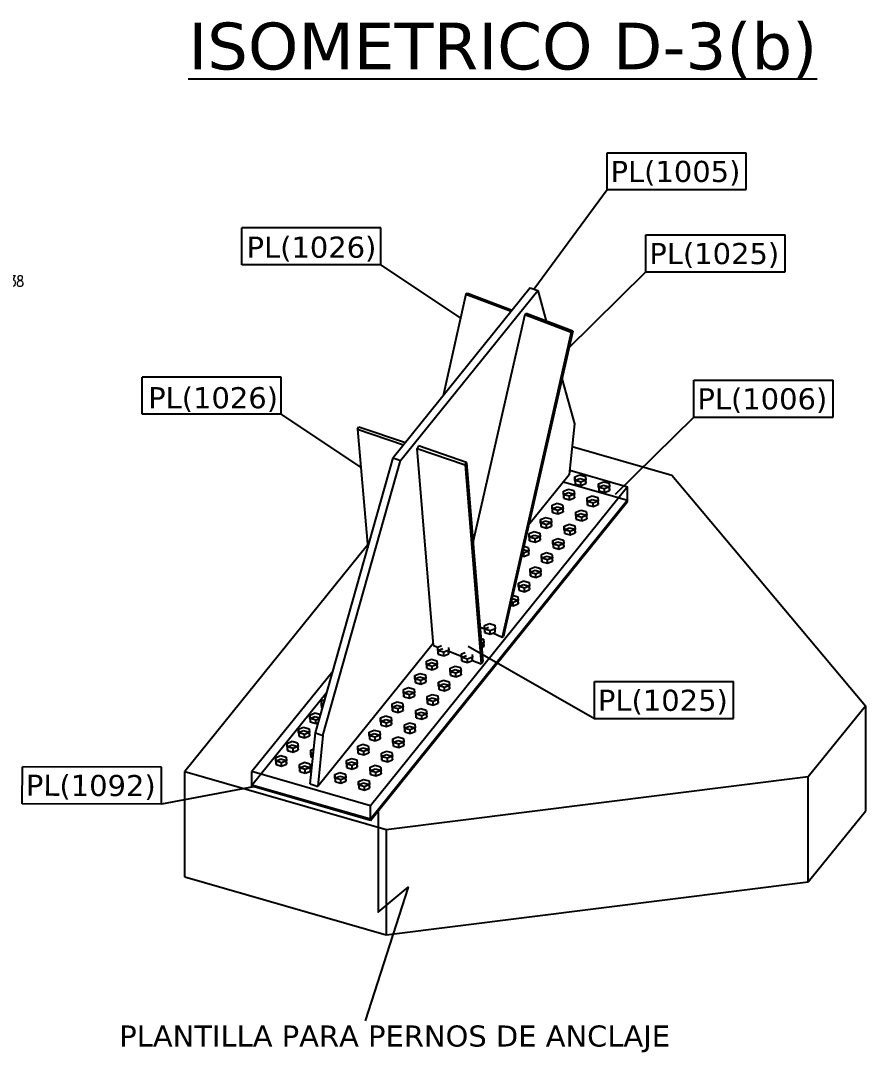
# Model space of a CAD drawing. Header units: millimetres. Extents: x 1541 to 289025, y -12015 to 47026.
# Drawn here: x 92795 to 98209, y 5973 to 12586 of the extents above; entities that cross this region are included whole.
import ezdxf
from ezdxf.enums import TextEntityAlignment as Align

# ---------------------------------------------------------------- set-up
doc = ezdxf.new("R2010")
doc.units = ezdxf.units.MM
doc.header["$LTSCALE"] = 0.1
doc.layers.get('0').update_dxf_attribs({"color": 255})
for name, color, linetype in [('COTAS', 8, 'Continuous'), ('PLATINA', 5, 'Continuous'), ('TEXTO GENERAL', 3, 'Continuous'), ('TEXTO GENRAL', 3, 'Continuous')]:
    doc.layers.add(name, color=color, linetype=linetype)
doc.styles.add('CNI_COTAS', font='romans.shx', dxfattribs={"width": 0.8})
doc.styles.add('TEXTO GENERAL', font='verdana.ttf', dxfattribs={"height": 0.9})
doc.styles.add('VERDANA', font='verdana.ttf')
doc.dimstyles.new('1.3', dxfattribs={"dimscale": 0, "dimtxt": 50, "dimasz": 30, "dimexe": 4, "dimexo": 4, "dimgap": 9, "dimtad": 1, "dimdec": 0, "dimzin": 4, "dimdsep": 46, "dimtxsty": 'CNI_COTAS', "dimcen": 0, "dimclrd": 256, "dimclrt": 3, "dimadec": 0, "dimazin": 0, "dimtfac": 1, "dimtdec": 0, "dimtmove": 2, "dimatfit": 0, "dimfxl": 0.05, "dimtolj": 1, "dimtzin": 0, "dimarcsym": 0})

# ---------------------------------------------------------------- blocks, each defined once
blk = doc.blocks.new('Bolt-72233426-1631 - 1471')
at = {"color": 7, "linetype": 'Continuous'}
for p, q in [((4476.4, 12637.7), (4514.5, 12653.2)), ((4476.4, 12611.2), (4476.4, 12637.7)), ((4479.8, 12610.1), (4476.4, 12637.7)), ((4514.5, 12653.2), (4556.2, 12641.2)), ((4556.2, 12641.2), (4559.6, 12613.6)), ((4476.4, 12611.2), (4514.5, 12626.8)), ((4476.4, 12611.2), (4479.8, 12583.7)), ((4479.8, 12583.7), (4479.8, 12610.1)), ((4521.4, 12598.1), (4479.8, 12610.1)), ((4479.8, 12583.7), (4521.4, 12571.7)), ((4514.5, 12626.8), (4556.2, 12614.8)), ((4559.6, 12613.6), (4521.4, 12598.1)), ((4521.4, 12571.7), (4521.4, 12598.1)), ((4521.4, 12571.7), (4559.6, 12587.2)), ((4556.2, 12614.8), (4559.6, 12587.2)), ((4559.6, 12587.2), (4559.6, 12613.6)), ((4656.5, 12585.7), (4694.7, 12601.2)), ((4656.5, 12559.2), (4656.5, 12585.7)), ((4659.9, 12558.1), (4656.5, 12585.7)), ((4656.5, 12559.2), (4694.7, 12574.8)), ((4656.5, 12559.2), (4659.9, 12531.7)), ((4659.9, 12531.7), (4659.9, 12558.1)), ((4701.5, 12546.1), (4659.9, 12558.1)), ((4694.7, 12601.2), (4736.3, 12589.2)), ((4694.7, 12574.8), (4736.3, 12562.8)), ((4739.7, 12561.7), (4701.5, 12546.1)), ((4736.3, 12589.2), (4739.7, 12561.7)), ((4736.3, 12562.8), (4739.7, 12535.2)), ((4739.7, 12535.2), (4739.7, 12561.7)), ((4389.5, 12529.9), (4427.7, 12545.4)), ((4389.5, 12503.4), (4389.5, 12529.9)), ((4392.9, 12502.3), (4389.5, 12529.9)), ((4389.5, 12503.4), (4427.7, 12519)), ((4389.5, 12503.4), (4392.9, 12475.9)), ((4392.9, 12475.9), (4392.9, 12502.3)), ((4434.5, 12490.3), (4392.9, 12502.3)), ((4392.9, 12475.9), (4434.5, 12463.9)), ((4427.7, 12545.4), (4469.3, 12533.4)), ((4427.7, 12519), (4469.3, 12507)), ((4472.7, 12505.9), (4434.5, 12490.3)), ((4434.5, 12463.9), (4434.5, 12490.3)), ((4434.5, 12463.9), (4472.7, 12479.4)), ((4469.3, 12533.4), (4472.7, 12505.9)), ((4469.3, 12507), (4472.7, 12479.4)), ((4472.7, 12479.4), (4472.7, 12505.9)), ((4569.6, 12477.9), (4607.8, 12493.4)), ((4569.6, 12451.4), (4569.6, 12477.9)), ((4573, 12450.3), (4569.6, 12477.9)), ((4607.8, 12493.4), (4649.4, 12481.4)), ((4649.4, 12481.4), (4652.8, 12453.9)), ((4659.9, 12531.7), (4701.5, 12519.7)), ((4701.5, 12519.7), (4701.5, 12546.1)), ((4701.5, 12519.7), (4739.7, 12535.2)), ((4302.6, 12422.1), (4340.8, 12437.6)), ((4302.6, 12395.7), (4302.6, 12422.1)), ((4306, 12394.5), (4302.6, 12422.1)), ((4302.6, 12395.7), (4340.8, 12411.2)), ((4302.6, 12395.7), (4306, 12368.1)), ((4306, 12368.1), (4306, 12394.5)), ((4347.6, 12382.5), (4306, 12394.5)), ((4340.8, 12437.6), (4382.4, 12425.6)), ((4340.8, 12411.2), (4382.4, 12399.2)), ((4385.8, 12398.1), (4347.6, 12382.5)), ((4382.4, 12425.6), (4385.8, 12398.1)), ((4382.4, 12399.2), (4385.8, 12371.6)), ((4385.8, 12371.6), (4385.8, 12398.1)), ((4569.6, 12451.4), (4607.8, 12467)), ((4569.6, 12451.4), (4573, 12423.9)), ((4573, 12423.9), (4573, 12450.3)), ((4614.6, 12438.3), (4573, 12450.3)), ((4573, 12423.9), (4614.6, 12411.9)), ((4607.8, 12467), (4649.4, 12455)), ((4652.8, 12453.9), (4614.6, 12438.3)), ((4614.6, 12411.9), (4614.6, 12438.3)), ((4614.6, 12411.9), (4652.8, 12427.4)), ((4649.4, 12455), (4652.8, 12427.4)), ((4652.8, 12427.4), (4652.8, 12453.9)), ((4215.7, 12314.3), (4253.9, 12329.9)), ((4253.9, 12329.9), (4295.5, 12317.9)), ((4295.5, 12317.9), (4298.9, 12290.3)), ((4306, 12368.1), (4347.6, 12356.1)), ((4347.6, 12356.1), (4347.6, 12382.5)), ((4347.6, 12356.1), (4385.8, 12371.6)), ((4482.7, 12370.1), (4520.9, 12385.7)), ((4482.7, 12343.7), (4482.7, 12370.1)), ((4486.2, 12342.5), (4482.7, 12370.1)), ((4482.7, 12343.7), (4520.9, 12359.2)), ((4482.7, 12343.7), (4486.2, 12316.1)), ((4486.2, 12316.1), (4486.2, 12342.5)), ((4527.8, 12330.5), (4486.2, 12342.5)), ((4486.2, 12316.1), (4527.8, 12304.1)), ((4520.9, 12385.7), (4562.5, 12373.7)), ((4520.9, 12359.2), (4562.5, 12347.2)), ((4565.9, 12346.1), (4527.8, 12330.5)), ((4527.8, 12304.1), (4527.8, 12330.5)), ((4527.8, 12304.1), (4565.9, 12319.7)), ((4562.5, 12373.7), (4565.9, 12346.1)), ((4562.5, 12347.2), (4565.9, 12319.7)), ((4565.9, 12319.7), (4565.9, 12346.1)), ((4215.7, 12287.9), (4215.7, 12314.3)), ((4219.1, 12286.8), (4215.7, 12314.3)), ((4215.7, 12287.9), (4253.9, 12303.4)), ((4215.7, 12287.9), (4219.1, 12260.3)), ((4219.1, 12260.3), (4219.1, 12286.8)), ((4260.7, 12274.7), (4219.1, 12286.8)), ((4219.1, 12260.3), (4260.7, 12248.3)), ((4253.9, 12303.4), (4295.5, 12291.4)), ((4298.9, 12290.3), (4260.7, 12274.7)), ((4260.7, 12248.3), (4260.7, 12274.7)), ((4260.7, 12248.3), (4298.9, 12263.9)), ((4295.5, 12291.4), (4298.9, 12263.9)), ((4298.9, 12263.9), (4298.9, 12290.3)), ((4395.8, 12262.3), (4434, 12277.9)), ((4395.8, 12235.9), (4395.8, 12262.3)), ((4399.3, 12234.8), (4395.8, 12262.3)), ((4395.8, 12235.9), (4434, 12251.4)), ((4434, 12277.9), (4475.6, 12265.9)), ((4434, 12251.4), (4475.6, 12239.4)), ((4479, 12238.3), (4440.9, 12222.8)), ((4475.6, 12265.9), (4479, 12238.3)), ((4475.6, 12239.4), (4479, 12211.9)), ((4479, 12211.9), (4479, 12238.3)), ((4128.8, 12206.5), (4167, 12222.1)), ((4128.8, 12180.1), (4128.8, 12206.5)), ((4132.2, 12179), (4128.8, 12206.5)), ((4128.8, 12180.1), (4167, 12195.6)), ((4128.8, 12180.1), (4132.2, 12152.5)), ((4132.2, 12152.5), (4132.2, 12179)), ((4173.8, 12167), (4132.2, 12179)), ((4167, 12222.1), (4208.6, 12210.1)), ((4167, 12195.6), (4208.6, 12183.6)), ((4212, 12182.5), (4173.8, 12167)), ((4173.8, 12140.5), (4173.8, 12167)), ((4208.6, 12210.1), (4212, 12182.5)), ((4208.6, 12183.6), (4212, 12156.1)), ((4212, 12156.1), (4212, 12182.5)), ((4309, 12154.5), (4347.1, 12170.1)), ((4347.1, 12170.1), (4388.7, 12158.1)), ((4395.8, 12235.9), (4399.3, 12208.3)), ((4399.3, 12208.3), (4399.3, 12234.8)), ((4440.9, 12222.8), (4399.3, 12234.8)), ((4399.3, 12208.3), (4440.9, 12196.3)), ((4440.9, 12196.3), (4440.9, 12222.8)), ((4440.9, 12196.3), (4479, 12211.9)), ((4083.2, 12087), (4121.7, 12075.9)), ((4088.9, 12111.8), (4121.7, 12102.3)), ((4121.7, 12102.3), (4125.1, 12074.7)), ((4132.2, 12152.5), (4173.8, 12140.5)), ((4173.8, 12140.5), (4212, 12156.1)), ((4309, 12128.1), (4309, 12154.5)), ((4312.4, 12127), (4309, 12154.5)), ((4309, 12128.1), (4347.1, 12143.7)), ((4309, 12128.1), (4312.4, 12100.5)), ((4312.4, 12100.5), (4312.4, 12127)), ((4354, 12115), (4312.4, 12127)), ((4312.4, 12100.5), (4354, 12088.5)), ((4347.1, 12143.7), (4388.7, 12131.6)), ((4392.2, 12130.5), (4354, 12115)), ((4354, 12088.5), (4354, 12115)), ((4354, 12088.5), (4392.2, 12104.1)), ((4388.7, 12158.1), (4392.2, 12130.5)), ((4388.7, 12131.6), (4392.2, 12104.1)), ((4392.2, 12104.1), (4392.2, 12130.5)), ((4071.9, 12037.1), (4087, 12032.7)), ((4087, 12059.2), (4077.6, 12061.9)), ((4125.1, 12074.7), (4087, 12059.2)), ((4087, 12032.7), (4087, 12059.2)), ((4087, 12032.7), (4125.1, 12048.3)), ((4121.7, 12075.9), (4125.1, 12048.3)), ((4125.1, 12048.3), (4125.1, 12074.7)), ((4222.1, 12046.8), (4260.2, 12062.3)), ((4222.1, 12020.3), (4222.1, 12046.8)), ((4225.5, 12019.2), (4222.1, 12046.8)), ((4222.1, 12020.3), (4260.2, 12035.9)), ((4222.1, 12020.3), (4225.5, 11992.8)), ((4225.5, 11992.8), (4225.5, 12019.2)), ((4267.1, 12007.2), (4225.5, 12019.2)), ((4260.2, 12062.3), (4301.8, 12050.3)), ((4260.2, 12035.9), (4301.8, 12023.9)), ((4305.3, 12022.7), (4267.1, 12007.2)), ((4267.1, 11980.8), (4267.1, 12007.2)), ((4301.8, 12050.3), (4305.3, 12022.7)), ((4301.8, 12023.9), (4305.3, 11996.3)), ((4305.3, 11996.3), (4305.3, 12022.7)), ((4135.2, 11939), (4173.4, 11954.5)), ((4135.2, 11912.5), (4135.2, 11939)), ((4138.6, 11911.4), (4135.2, 11939)), ((4135.2, 11912.5), (4173.4, 11928.1)), ((4173.4, 11954.5), (4215, 11942.5)), ((4173.4, 11928.1), (4215, 11916.1)), ((4215, 11942.5), (4218.4, 11915)), ((4225.5, 11992.8), (4267.1, 11980.8)), ((4267.1, 11980.8), (4305.3, 11996.3)), ((4048.3, 11831.2), (4086.5, 11846.7)), ((4086.5, 11846.7), (4128.1, 11834.7)), ((4135.2, 11912.5), (4138.6, 11885)), ((4138.6, 11885), (4138.6, 11911.4)), ((4180.2, 11899.4), (4138.6, 11911.4)), ((4138.6, 11885), (4180.2, 11873)), ((4218.4, 11915), (4180.2, 11899.4)), ((4180.2, 11873), (4180.2, 11899.4)), ((4180.2, 11873), (4218.4, 11888.5)), ((4215, 11916.1), (4218.4, 11888.5)), ((4218.4, 11888.5), (4218.4, 11915)), ((4048.3, 11804.8), (4048.3, 11831.2)), ((4051.7, 11803.6), (4048.3, 11831.2)), ((4048.3, 11804.8), (4086.5, 11820.3)), ((4048.3, 11804.8), (4051.7, 11777.2)), ((4051.7, 11777.2), (4051.7, 11803.6)), ((4093.3, 11791.6), (4051.7, 11803.6)), ((4051.7, 11777.2), (4093.3, 11765.2)), ((4086.5, 11820.3), (4128.1, 11808.3)), ((4131.5, 11807.2), (4093.3, 11791.6)), ((4093.3, 11765.2), (4093.3, 11791.6)), ((4093.3, 11765.2), (4131.5, 11780.7)), ((4128.1, 11834.7), (4131.5, 11807.2)), ((4128.1, 11808.3), (4131.5, 11780.7)), ((4131.5, 11780.7), (4131.5, 11807.2)), ((3998.2, 11712), (3999.6, 11712.5)), ((3999.6, 11712.5), (4041.2, 11700.5)), ((4004, 11737.7), (4041.2, 11727)), ((4044.6, 11699.4), (4006.4, 11683.8)), ((4041.2, 11727), (4044.6, 11699.4)), ((4041.2, 11700.5), (4044.6, 11673)), ((4044.6, 11673), (4044.6, 11699.4)), ((3987.1, 11663), (4006.4, 11657.4)), ((4006.4, 11683.8), (3992.7, 11687.8)), ((4006.4, 11657.4), (4006.4, 11683.8)), ((4006.4, 11657.4), (4044.6, 11673)), ((3787.6, 11507.9), (3825.8, 11523.4)), ((3787.6, 11481.4), (3787.6, 11507.9)), ((3791, 11480.3), (3787.6, 11507.9)), ((3787.6, 11481.4), (3820, 11494.6)), ((3787.6, 11481.4), (3791, 11453.8)), ((3791, 11453.8), (3791, 11480.3)), ((3832.6, 11468.3), (3791, 11480.3)), ((3791, 11453.8), (3832.6, 11441.8)), ((3825.8, 11523.4), (3867.4, 11511.4)), ((3870.8, 11483.8), (3832.6, 11468.3)), ((3832.6, 11441.8), (3832.6, 11468.3)), ((3832.6, 11441.8), (3870.8, 11457.4)), ((3867.4, 11511.4), (3870.8, 11483.8)), ((3870.8, 11457.4), (3867.9, 11480.8)), ((3870.8, 11457.4), (3870.8, 11483.8)), ((3760.8, 11409.3), (3780.5, 11403.6)), ((3763, 11382.2), (3780.5, 11377.2)), ((3783.9, 11376.1), (3764.2, 11368)), ((3780.5, 11403.6), (3783.9, 11376.1)), ((3780.5, 11377.2), (3783.9, 11349.6)), ((3783.9, 11349.6), (3783.9, 11376.1)), ((3433.7, 11344.3), (3461.8, 11355.7)), ((3433.7, 11317.8), (3433.7, 11344.3)), ((3437.1, 11316.7), (3433.7, 11344.3)), ((3433.7, 11317.8), (3471.4, 11333.2)), ((3433.7, 11317.8), (3437.1, 11290.3)), ((3437.1, 11290.3), (3437.1, 11316.7)), ((3478.7, 11304.7), (3437.1, 11316.7)), ((3516.9, 11320.3), (3478.7, 11304.7)), ((3478.7, 11278.3), (3478.7, 11304.7)), ((3516.9, 11293.8), (3513.5, 11321)), ((3514.4, 11340.6), (3516.9, 11320.3)), ((3516.9, 11293.8), (3516.9, 11320.3)), ((3613.8, 11292.3), (3642, 11303.8)), ((3766.3, 11342.4), (3783.9, 11349.6)), ((3346.8, 11236.5), (3385, 11252)), ((3346.8, 11210.1), (3346.8, 11236.5)), ((3350.2, 11208.9), (3346.8, 11236.5)), ((3346.8, 11210.1), (3385, 11225.6)), ((3385, 11252), (3426.6, 11240)), ((3385, 11225.6), (3426.6, 11213.6)), ((3426.6, 11240), (3430, 11212.5)), ((3437.1, 11290.3), (3478.7, 11278.3)), ((3478.7, 11278.3), (3516.9, 11293.8)), ((3613.8, 11265.8), (3613.8, 11292.3)), ((3617.3, 11264.7), (3613.8, 11292.3)), ((3613.8, 11265.8), (3651.5, 11281.2)), ((3613.8, 11265.8), (3617.3, 11238.3)), ((3617.3, 11238.3), (3617.3, 11264.7)), ((3658.9, 11252.7), (3617.3, 11264.7)), ((3617.3, 11238.3), (3658.9, 11226.3)), ((3697, 11268.3), (3658.9, 11252.7)), ((3658.9, 11226.3), (3658.9, 11252.7)), ((3658.9, 11226.3), (3697, 11241.8)), ((3697, 11241.8), (3693.7, 11269)), ((3694.5, 11288.6), (3697, 11268.3)), ((3697, 11241.8), (3697, 11268.3)), ((3259.9, 11128.7), (3298.1, 11144.3)), ((3298.1, 11144.3), (3339.7, 11132.3)), ((3346.8, 11210.1), (3350.2, 11182.5)), ((3350.2, 11182.5), (3350.2, 11208.9)), ((3391.8, 11196.9), (3350.2, 11208.9)), ((3350.2, 11182.5), (3391.8, 11170.5)), ((3430, 11212.5), (3391.8, 11196.9)), ((3391.8, 11170.5), (3391.8, 11196.9)), ((3391.8, 11170.5), (3430, 11186)), ((3426.6, 11213.6), (3430, 11186)), ((3430, 11186), (3430, 11212.5)), ((3527, 11184.5), (3565.1, 11200.1)), ((3527, 11158.1), (3527, 11184.5)), ((3530.4, 11156.9), (3527, 11184.5)), ((3527, 11158.1), (3565.1, 11173.6)), ((3527, 11158.1), (3530.4, 11130.5)), ((3530.4, 11130.5), (3530.4, 11156.9)), ((3572, 11144.9), (3530.4, 11156.9)), ((3565.1, 11200.1), (3606.7, 11188.1)), ((3565.1, 11173.6), (3606.7, 11161.6)), ((3610.2, 11160.5), (3572, 11144.9)), ((3572, 11118.5), (3572, 11144.9)), ((3606.7, 11188.1), (3610.2, 11160.5)), ((3606.7, 11161.6), (3610.2, 11134.1)), ((3610.2, 11134.1), (3610.2, 11160.5)), ((3259.9, 11102.3), (3259.9, 11128.7)), ((3263.3, 11101.2), (3259.9, 11128.7)), ((3259.9, 11102.3), (3298.1, 11117.8)), ((3259.9, 11102.3), (3263.3, 11074.7)), ((3263.3, 11074.7), (3263.3, 11101.2)), ((3304.9, 11089.1), (3263.3, 11101.2)), ((3263.3, 11074.7), (3304.9, 11062.7)), ((3298.1, 11117.8), (3339.7, 11105.8)), ((3343.1, 11104.7), (3304.9, 11089.1)), ((3304.9, 11062.7), (3304.9, 11089.1)), ((3304.9, 11062.7), (3343.1, 11078.3)), ((3339.7, 11132.3), (3343.1, 11104.7)), ((3339.7, 11105.8), (3343.1, 11078.3)), ((3343.1, 11078.3), (3343.1, 11104.7)), ((3440.1, 11076.7), (3478.2, 11092.3)), ((3440.1, 11050.3), (3440.1, 11076.7)), ((3443.5, 11049.2), (3440.1, 11076.7)), ((3440.1, 11050.3), (3478.2, 11065.8)), ((3478.2, 11092.3), (3519.8, 11080.3)), ((3478.2, 11065.8), (3519.8, 11053.8)), ((3519.8, 11080.3), (3523.3, 11052.7)), ((3530.4, 11130.5), (3572, 11118.5)), ((3572, 11118.5), (3610.2, 11134.1)), ((3173, 11020.9), (3211.2, 11036.5)), ((3173, 10994.5), (3173, 11020.9)), ((3176.5, 10993.4), (3173, 11020.9)), ((3173, 10994.5), (3211.2, 11010)), ((3173, 10994.5), (3176.5, 10966.9)), ((3176.5, 10966.9), (3176.5, 10993.4)), ((3218.1, 10981.4), (3176.5, 10993.4)), ((3211.2, 11036.5), (3252.8, 11024.5)), ((3211.2, 11010), (3252.8, 10998)), ((3256.2, 10996.9), (3218.1, 10981.4)), ((3252.8, 11024.5), (3256.2, 10996.9)), ((3252.8, 10998), (3256.2, 10970.5)), ((3256.2, 10970.5), (3256.2, 10996.9)), ((3353.2, 10968.9), (3391.4, 10984.5)), ((3391.4, 10984.5), (3433, 10972.5)), ((3440.1, 11050.3), (3443.5, 11022.7)), ((3443.5, 11022.7), (3443.5, 11049.2)), ((3485.1, 11037.2), (3443.5, 11049.2)), ((3443.5, 11022.7), (3485.1, 11010.7)), ((3523.3, 11052.7), (3485.1, 11037.2)), ((3485.1, 11010.7), (3485.1, 11037.2)), ((3485.1, 11010.7), (3523.3, 11026.3)), ((3519.8, 11053.8), (3523.3, 11026.3)), ((3523.3, 11026.3), (3523.3, 11052.7)), ((2548.9, 10935.3), (2574.8, 10945.9)), ((2548.9, 10908.9), (2548.9, 10935.3)), ((2552.3, 10907.8), (2548.9, 10935.3)), ((2566.4, 10916), (2548.9, 10908.9)), ((2552.3, 10881.3), (2548.9, 10908.9)), ((2552.3, 10881.3), (2552.3, 10907.8)), ((2563.2, 10904.6), (2552.3, 10907.8)), ((3086.1, 10913.1), (3124.3, 10928.7)), ((3086.1, 10886.7), (3086.1, 10913.1)), ((3089.6, 10885.6), (3086.1, 10913.1)), ((3124.3, 10928.7), (3165.9, 10916.7)), ((3165.9, 10916.7), (3169.3, 10889.1)), ((3176.5, 10966.9), (3218.1, 10954.9)), ((3218.1, 10954.9), (3218.1, 10981.4)), ((3218.1, 10954.9), (3256.2, 10970.5)), ((3353.2, 10942.5), (3353.2, 10968.9)), ((3356.6, 10941.4), (3353.2, 10968.9)), ((3353.2, 10942.5), (3391.4, 10958.1)), ((3353.2, 10942.5), (3356.6, 10914.9)), ((3356.6, 10914.9), (3356.6, 10941.4)), ((3398.2, 10929.4), (3356.6, 10941.4)), ((3356.6, 10914.9), (3398.2, 10902.9)), ((3391.4, 10958.1), (3433, 10946)), ((3436.4, 10944.9), (3398.2, 10929.4)), ((3398.2, 10902.9), (3398.2, 10929.4)), ((3398.2, 10902.9), (3436.4, 10918.5)), ((3433, 10972.5), (3436.4, 10944.9)), ((3433, 10946), (3436.4, 10918.5)), ((3436.4, 10918.5), (3436.4, 10944.9)), ((2462, 10827.6), (2500.2, 10843.1)), ((2462, 10801.1), (2462, 10827.6)), ((2465.4, 10800), (2462, 10827.6)), ((2500.2, 10843.1), (2541.8, 10831.1)), ((2541.8, 10831.1), (2542, 10829.5)), ((2556.3, 10880.2), (2552.3, 10881.3)), ((3086.1, 10886.7), (3124.3, 10902.3)), ((3086.1, 10886.7), (3089.6, 10859.1)), ((3089.6, 10859.1), (3089.6, 10885.6)), ((3131.2, 10873.6), (3089.6, 10885.6)), ((3089.6, 10859.1), (3131.2, 10847.1)), ((3124.3, 10902.3), (3165.9, 10890.3)), ((3169.3, 10889.1), (3131.2, 10873.6)), ((3131.2, 10847.1), (3131.2, 10873.6)), ((3131.2, 10847.1), (3169.3, 10862.7)), ((3165.9, 10890.3), (3169.3, 10862.7)), ((3169.3, 10862.7), (3169.3, 10889.1)), ((3266.3, 10861.2), (3304.5, 10876.7)), ((3266.3, 10834.7), (3266.3, 10861.2)), ((3269.7, 10833.6), (3266.3, 10861.2)), ((3266.3, 10834.7), (3304.5, 10850.3)), ((3266.3, 10834.7), (3269.7, 10807.2)), ((3269.7, 10807.2), (3269.7, 10833.6)), ((3311.3, 10821.6), (3269.7, 10833.6)), ((3304.5, 10876.7), (3346.1, 10864.7)), ((3304.5, 10850.3), (3346.1, 10838.3)), ((3349.5, 10837.1), (3311.3, 10821.6)), ((3346.1, 10864.7), (3349.5, 10837.1)), ((3346.1, 10838.3), (3349.5, 10810.7)), ((3349.5, 10810.7), (3349.5, 10837.1)), ((2462, 10801.1), (2500.2, 10816.7)), ((2462, 10801.1), (2465.4, 10773.6)), ((2465.4, 10773.6), (2465.4, 10800)), ((2507, 10788), (2465.4, 10800)), ((2507, 10761.5), (2465.4, 10773.6)), ((2500.2, 10816.7), (2535.5, 10806.5)), ((2533.3, 10798.7), (2507, 10788)), ((2507, 10761.5), (2507, 10788)), ((2524.8, 10768.8), (2507, 10761.5)), ((2999.3, 10805.4), (3037.4, 10820.9)), ((2999.3, 10778.9), (2999.3, 10805.4)), ((3002.7, 10777.8), (2999.3, 10805.4)), ((2999.3, 10778.9), (3037.4, 10794.5)), ((2999.3, 10778.9), (3002.7, 10751.4)), ((3002.7, 10751.4), (3002.7, 10777.8)), ((3044.3, 10765.8), (3002.7, 10777.8)), ((3002.7, 10751.4), (3044.3, 10739.4)), ((3037.4, 10820.9), (3079, 10808.9)), ((3037.4, 10794.5), (3079, 10782.5)), ((3082.5, 10781.4), (3044.3, 10765.8)), ((3044.3, 10739.4), (3044.3, 10765.8)), ((3044.3, 10739.4), (3082.5, 10754.9)), ((3079, 10808.9), (3082.5, 10781.4)), ((3079, 10782.5), (3082.5, 10754.9)), ((3082.5, 10754.9), (3082.5, 10781.4)), ((3179.4, 10753.4), (3217.6, 10768.9)), ((3179.4, 10726.9), (3179.4, 10753.4)), ((3182.8, 10725.8), (3179.4, 10753.4)), ((3217.6, 10768.9), (3259.2, 10756.9)), ((3259.2, 10756.9), (3262.6, 10729.4)), ((3269.7, 10807.2), (3311.3, 10795.2)), ((3311.3, 10795.2), (3311.3, 10821.6)), ((3311.3, 10795.2), (3349.5, 10810.7)), ((2375.1, 10719.8), (2413.3, 10735.3)), ((2375.1, 10693.3), (2375.1, 10719.8)), ((2378.6, 10692.2), (2375.1, 10719.8)), ((2375.1, 10693.3), (2413.3, 10708.9)), ((2375.1, 10693.3), (2378.6, 10665.8)), ((2378.6, 10665.8), (2378.6, 10692.2)), ((2420.2, 10680.2), (2378.6, 10692.2)), ((2413.3, 10735.3), (2454.9, 10723.3)), ((2413.3, 10708.9), (2454.9, 10696.9)), ((2458.3, 10695.8), (2420.2, 10680.2)), ((2420.2, 10653.8), (2420.2, 10680.2)), ((2420.2, 10653.8), (2458.3, 10669.3)), ((2454.9, 10723.3), (2458.3, 10695.8)), ((2454.9, 10696.9), (2458.3, 10669.3)), ((2458.3, 10669.3), (2458.3, 10695.8)), ((2912.4, 10697.6), (2950.5, 10713.1)), ((2912.4, 10671.1), (2912.4, 10697.6)), ((2915.8, 10670), (2912.4, 10697.6)), ((2912.4, 10671.1), (2950.5, 10686.7)), ((2912.4, 10671.1), (2915.8, 10643.6)), ((2915.8, 10643.6), (2915.8, 10670)), ((2957.4, 10658), (2915.8, 10670)), ((2950.5, 10713.1), (2992.1, 10701.1)), ((2950.5, 10686.7), (2992.1, 10674.7)), ((2995.6, 10673.6), (2957.4, 10658)), ((2992.1, 10701.1), (2995.6, 10673.6)), ((2992.1, 10674.7), (2995.6, 10647.1)), ((2995.6, 10647.1), (2995.6, 10673.6)), ((3179.4, 10726.9), (3217.6, 10742.5)), ((3179.4, 10726.9), (3182.8, 10699.4)), ((3182.8, 10699.4), (3182.8, 10725.8)), ((3224.4, 10713.8), (3182.8, 10725.8)), ((3182.8, 10699.4), (3224.4, 10687.4)), ((3217.6, 10742.5), (3259.2, 10730.5)), ((3262.6, 10729.4), (3224.4, 10713.8)), ((3224.4, 10687.4), (3224.4, 10713.8)), ((3224.4, 10687.4), (3262.6, 10702.9)), ((3259.2, 10730.5), (3262.6, 10702.9)), ((3262.6, 10702.9), (3262.6, 10729.4)), ((2288.2, 10612), (2326.4, 10627.5)), ((2288.2, 10585.5), (2288.2, 10612)), ((2291.7, 10584.4), (2288.2, 10612)), ((2288.2, 10585.5), (2326.4, 10601.1)), ((2326.4, 10627.5), (2368, 10615.5)), ((2326.4, 10601.1), (2368, 10589.1)), ((2368, 10615.5), (2371.4, 10588)), ((2378.6, 10665.8), (2420.2, 10653.8)), ((2825.5, 10589.8), (2863.7, 10605.4)), ((2863.7, 10605.4), (2905.3, 10593.3)), ((2905.3, 10593.3), (2908.7, 10565.8)), ((2915.8, 10643.6), (2957.4, 10631.6)), ((2957.4, 10631.6), (2957.4, 10658)), ((2957.4, 10631.6), (2995.6, 10647.1)), ((3092.5, 10645.6), (3130.7, 10661.1)), ((3092.5, 10619.2), (3092.5, 10645.6)), ((3095.9, 10618), (3092.5, 10645.6)), ((3092.5, 10619.2), (3130.7, 10634.7)), ((3092.5, 10619.2), (3095.9, 10591.6)), ((3095.9, 10591.6), (3095.9, 10618)), ((3137.5, 10606), (3095.9, 10618)), ((3095.9, 10591.6), (3137.5, 10579.6)), ((3130.7, 10661.1), (3172.3, 10649.1)), ((3130.7, 10634.7), (3172.3, 10622.7)), ((3175.7, 10621.6), (3137.5, 10606)), ((3137.5, 10579.6), (3137.5, 10606)), ((3137.5, 10579.6), (3175.7, 10595.1)), ((3172.3, 10649.1), (3175.7, 10621.6)), ((3172.3, 10622.7), (3175.7, 10595.1)), ((3175.7, 10595.1), (3175.7, 10621.6)), ((2201.4, 10504.2), (2239.5, 10519.8)), ((2239.5, 10519.8), (2281.1, 10507.8)), ((2288.2, 10585.5), (2291.7, 10558)), ((2291.7, 10558), (2291.7, 10584.4)), ((2333.3, 10572.4), (2291.7, 10584.4)), ((2291.7, 10558), (2333.3, 10546)), ((2371.4, 10588), (2333.3, 10572.4)), ((2333.3, 10546), (2333.3, 10572.4)), ((2333.3, 10546), (2371.4, 10561.5)), ((2368, 10589.1), (2371.4, 10561.5)), ((2371.4, 10561.5), (2371.4, 10588)), ((2468.4, 10560), (2490.9, 10569.2)), ((2468.4, 10533.6), (2468.4, 10560)), ((2471.8, 10532.4), (2468.4, 10560)), ((2468.4, 10533.6), (2488.1, 10541.6)), ((2471.8, 10506), (2468.4, 10533.6)), ((2471.8, 10506), (2471.8, 10532.4)), ((2486.8, 10528.1), (2471.8, 10532.4)), ((2825.5, 10563.4), (2825.5, 10589.8)), ((2828.9, 10562.2), (2825.5, 10589.8)), ((2825.5, 10563.4), (2863.7, 10578.9)), ((2825.5, 10563.4), (2828.9, 10535.8)), ((2828.9, 10535.8), (2828.9, 10562.2)), ((2870.5, 10550.2), (2828.9, 10562.2)), ((2828.9, 10535.8), (2870.5, 10523.8)), ((2863.7, 10578.9), (2905.3, 10566.9)), ((2908.7, 10565.8), (2870.5, 10550.2)), ((2870.5, 10523.8), (2870.5, 10550.2)), ((2870.5, 10523.8), (2908.7, 10539.3)), ((2905.3, 10566.9), (2908.7, 10539.3)), ((2908.7, 10539.3), (2908.7, 10565.8)), ((3005.6, 10537.8), (3043.8, 10553.4)), ((3005.6, 10511.4), (3005.6, 10537.8)), ((3009, 10510.3), (3005.6, 10537.8)), ((3005.6, 10511.4), (3043.8, 10526.9)), ((3043.8, 10553.4), (3085.4, 10541.4)), ((3043.8, 10526.9), (3085.4, 10514.9)), ((3088.8, 10513.8), (3050.6, 10498.2)), ((3085.4, 10541.4), (3088.8, 10513.8)), ((3085.4, 10514.9), (3088.8, 10487.4)), ((3088.8, 10487.4), (3088.8, 10513.8)), ((2201.4, 10477.8), (2201.4, 10504.2)), ((2204.8, 10476.6), (2201.4, 10504.2)), ((2201.4, 10477.8), (2239.5, 10493.3)), ((2201.4, 10477.8), (2204.8, 10450.2)), ((2204.8, 10450.2), (2204.8, 10476.6)), ((2246.4, 10464.6), (2204.8, 10476.6)), ((2204.8, 10450.2), (2246.4, 10438.2)), ((2239.5, 10493.3), (2281.1, 10481.3)), ((2284.6, 10480.2), (2246.4, 10464.6)), ((2246.4, 10438.2), (2246.4, 10464.6)), ((2246.4, 10438.2), (2284.6, 10453.8)), ((2281.1, 10507.8), (2284.6, 10480.2)), ((2281.1, 10481.3), (2284.6, 10453.8)), ((2284.6, 10453.8), (2284.6, 10480.2)), ((2381.5, 10452.2), (2419.7, 10467.8)), ((2381.5, 10425.8), (2381.5, 10452.2)), ((2384.9, 10424.7), (2381.5, 10452.2)), ((2381.5, 10425.8), (2419.7, 10441.3)), ((2419.7, 10467.8), (2461.3, 10455.8)), ((2419.7, 10441.3), (2461.3, 10429.3)), ((2461.3, 10455.8), (2464.7, 10428.2)), ((2484.2, 10502.4), (2471.8, 10506)), ((2738.6, 10482), (2776.8, 10497.6)), ((2738.6, 10455.6), (2738.6, 10482)), ((2742, 10454.5), (2738.6, 10482)), ((2738.6, 10455.6), (2776.8, 10471.1)), ((2738.6, 10455.6), (2742, 10428)), ((2742, 10428), (2742, 10454.5)), ((2783.6, 10442.5), (2742, 10454.5)), ((2776.8, 10497.6), (2818.4, 10485.6)), ((2776.8, 10471.1), (2818.4, 10459.1)), ((2821.8, 10458), (2783.6, 10442.5)), ((2783.6, 10416), (2783.6, 10442.5)), ((2818.4, 10485.6), (2821.8, 10458)), ((2818.4, 10459.1), (2821.8, 10431.6)), ((2821.8, 10431.6), (2821.8, 10458)), ((2918.7, 10430), (2956.9, 10445.6)), ((2956.9, 10445.6), (2998.5, 10433.6)), ((2998.5, 10433.6), (3001.9, 10406)), ((3005.6, 10511.4), (3009, 10483.8)), ((3009, 10483.8), (3009, 10510.3)), ((3050.6, 10498.2), (3009, 10510.3)), ((3009, 10483.8), (3050.6, 10471.8)), ((3050.6, 10471.8), (3050.6, 10498.2)), ((3050.6, 10471.8), (3088.8, 10487.4)), ((2381.5, 10425.8), (2384.9, 10398.2)), ((2384.9, 10398.2), (2384.9, 10424.7)), ((2426.5, 10412.7), (2384.9, 10424.7)), ((2384.9, 10398.2), (2426.5, 10386.2)), ((2464.7, 10428.2), (2426.5, 10412.7)), ((2426.5, 10386.2), (2426.5, 10412.7)), ((2426.5, 10386.2), (2464.7, 10401.8)), ((2461.3, 10429.3), (2464.7, 10401.8)), ((2464.7, 10401.8), (2464.7, 10428.2)), ((2651.7, 10374.2), (2689.9, 10389.8)), ((2651.7, 10347.8), (2651.7, 10374.2)), ((2655.1, 10346.7), (2651.7, 10374.2)), ((2651.7, 10347.8), (2689.9, 10363.3)), ((2689.9, 10389.8), (2731.5, 10377.8)), ((2689.9, 10363.3), (2731.5, 10351.3)), ((2731.5, 10377.8), (2734.9, 10350.2)), ((2742, 10428), (2783.6, 10416)), ((2783.6, 10416), (2821.8, 10431.6)), ((2918.7, 10403.6), (2918.7, 10430)), ((2922.2, 10402.5), (2918.7, 10430)), ((2918.7, 10403.6), (2956.9, 10419.1)), ((2918.7, 10403.6), (2922.2, 10376)), ((2922.2, 10376), (2922.2, 10402.5)), ((2963.8, 10390.5), (2922.2, 10402.5)), ((2922.2, 10376), (2963.8, 10364)), ((2956.9, 10419.1), (2998.5, 10407.1)), ((3001.9, 10406), (2963.8, 10390.5)), ((2963.8, 10364), (2963.8, 10390.5)), ((2963.8, 10364), (3001.9, 10379.6)), ((2998.5, 10407.1), (3001.9, 10379.6)), ((3001.9, 10379.6), (3001.9, 10406)), ((2651.7, 10347.8), (2655.1, 10320.2)), ((2655.1, 10320.2), (2655.1, 10346.7)), ((2696.7, 10334.7), (2655.1, 10346.7)), ((2655.1, 10320.2), (2696.7, 10308.2)), ((2734.9, 10350.2), (2696.7, 10334.7)), ((2696.7, 10308.2), (2696.7, 10334.7)), ((2696.7, 10308.2), (2734.9, 10323.8)), ((2731.5, 10351.3), (2734.9, 10323.8)), ((2734.9, 10323.8), (2734.9, 10350.2)), ((2831.8, 10322.2), (2870, 10337.8)), ((2831.8, 10295.8), (2831.8, 10322.2)), ((2835.3, 10294.7), (2831.8, 10322.2)), ((2831.8, 10295.8), (2870, 10311.4)), ((2831.8, 10295.8), (2835.3, 10268.2)), ((2835.3, 10268.2), (2835.3, 10294.7)), ((2876.9, 10282.7), (2835.3, 10294.7)), ((2870, 10337.8), (2911.6, 10325.8)), ((2870, 10311.4), (2911.6, 10299.4)), ((2915, 10298.2), (2876.9, 10282.7)), ((2876.9, 10256.2), (2876.9, 10282.7)), ((2911.6, 10325.8), (2915, 10298.2)), ((2911.6, 10299.4), (2915, 10271.8)), ((2915, 10271.8), (2915, 10298.2)), ((2835.3, 10268.2), (2876.9, 10256.2)), ((2876.9, 10256.2), (2915, 10271.8))]:
    blk.add_line(p, q, dxfattribs=at)
blk = doc.blocks.new('*D2481')
at = {"layer": 'COTAS', "color": 0, "lineweight": -2, "transparency": 16777216}
for p, q in [((91573.9, 11886.3), (92723.9, 11886.3)), ((92542.9, 9948.3), (92723.9, 9948.3))]:
    blk.add_line(p, q, dxfattribs=at)
at = {"layer": 'COTAS', "lineweight": -2, "transparency": 16777216}
for p, q in [((92719.9, 11856.3), (92719.9, 10961.3)), ((92719.9, 9978.3), (92719.9, 10873.3))]:
    blk.add_line(p, q, dxfattribs=at)
at = {"layer": 'COTAS', "transparency": 16777216}
for points in [[(92714.9, 11856.3), (92724.9, 11856.3), (92719.9, 11886.3)], [(92714.9, 9978.3), (92724.9, 9978.3), (92719.9, 9948.3)]]:
    blk.add_solid(points, dxfattribs=at)
at = {"layer": 'Defpoints', "color": 0, "transparency": 16777216}
for p in [(91569.9, 11886.3), (92538.9, 9948.3), (92719.9, 9948.3)]:
    blk.add_point(p, dxfattribs=at)
at = {"layer": 'COTAS', "color": 3, "transparency": 16777216, "insert": (92719.9, 10917.3), "char_height": 70, "attachment_point": 5, "rotation": 359, "style": 'CNI_COTAS'}
blk.add_mtext('\\A1;1938', dxfattribs=at)
blk = doc.blocks.new('A$Cabe98760')
at = {"color": 7, "linetype": 'Continuous'}
for p, q in [((96553.8, 11502.5), (96553.8, 11739.2)), ((96553.8, 11739.2), (97445.6, 11739.2)), ((97445.6, 11502.5), (97445.6, 11739.2)), ((96085, 10864.9), (96553.8, 11502.5)), ((96553.8, 11502.5), (97445.6, 11502.5)), ((95104.5, 11258.3), (94212.7, 11258.3)), ((94212.7, 11021.7), (94212.7, 11258.3)), ((95104.5, 11021.7), (95104.5, 11258.3)), ((96802.5, 10975.7), (96802.5, 11212.3)), ((96802.5, 11212.3), (97694.3, 11212.3)), ((97694.3, 10975.7), (97694.3, 11212.3)), ((95104.5, 11021.7), (94212.7, 11021.7)), ((95615, 10680.6), (95104.5, 11021.7)), ((96300.2, 10481.1), (96802.5, 10975.7)), ((96802.5, 10975.7), (97694.3, 10975.7)), ((94465.1, 10301.1), (93573.3, 10301.1)), ((93573.3, 10064.4), (93573.3, 10301.1)), ((94465.1, 10064.4), (94465.1, 10301.1)), ((97110.6, 10044.9), (97110.6, 10281.5)), ((97110.6, 10281.5), (98002.4, 10281.5)), ((98002.4, 10044.9), (98002.4, 10281.5)), ((94465.1, 10064.4), (93573.3, 10064.4)), ((94975.6, 9723.3), (94465.1, 10064.4)), ((96608.3, 9550.3), (97110.6, 10044.9)), ((97110.6, 10044.9), (98002.4, 10044.9)), ((95664, 8576.6), (96473.1, 8112.5)), ((96473.1, 8112.5), (96473.1, 8349.2)), ((96473.1, 8349.2), (97365, 8349.2)), ((97365, 8112.5), (97365, 8349.2)), ((96473.1, 8112.5), (97365, 8112.5)), ((92805.1, 7566.8), (92805.9, 7803.4)), ((93697.7, 7800.3), (92805.9, 7803.4)), ((93696.9, 7563.7), (93697.7, 7800.3)), ((94288, 7675.4), (93696.9, 7563.7)), ((93696.9, 7563.7), (92805.1, 7566.8))]:
    blk.add_line(p, q, dxfattribs=at)
at = {"color": 2, "linetype": 'Continuous'}
for p, q in [((96329.6, 9857.2), (96969.9, 9672.4)), ((96969.9, 9672.4), (97163.7, 9441.4)), ((97163.7, 9441.4), (97420.3, 9135.4)), ((95017.8, 9224.6), (94962.7, 9156.2)), ((94962.7, 9156.2), (93848.1, 7773.6)), ((97420.3, 9135.4), (98209.3, 8194.8)), ((97843.1, 7740.5), (98209.3, 8194.8)), ((98209.3, 8194.8), (98209.3, 7519.4)), ((93848.1, 7773.6), (95138.9, 7401.1)), ((93848.1, 7098.2), (93848.1, 7773.6)), ((95138.9, 7401.1), (97843.1, 7740.5)), ((97843.1, 7065.1), (97843.1, 7740.5)), ((97843.1, 7065.1), (98209.3, 7519.4)), ((95138.9, 7401.1), (95138.9, 6725.7)), ((93848.1, 7098.2), (95138.9, 6725.7)), ((95138.9, 6725.7), (97843.1, 7065.1))]:
    blk.add_line(p, q, dxfattribs=at)
at = {"color": 7, "linetype": 'Continuous'}
blk.add_lwpolyline([(95087, 7521.2), (95087, 6871.4), (95279.1, 7032.7), (95003.1, 6175.3)], dxfattribs=at)
at = {"layer": 'PLATINA', "linetype": 'Continuous'}
for p, q in [((96060.8, 10873.8), (95181.9, 9783.5)), ((95230.3, 9765.7), (96109.3, 10856)), ((96060.8, 10873.8), (96109.3, 10856)), ((96109.3, 10856), (96163.3, 10659.5)), ((95649.4, 10833.6), (95502.8, 10181.5)), ((95649.4, 10833.6), (95658.1, 10839.6)), ((95649.4, 10833.6), (95939.2, 10722.8)), ((95658.1, 10839.6), (95944.9, 10729.9)), ((96025.7, 10702.8), (95694.2, 9241.4)), ((96034.5, 10708.8), (96025.7, 10702.8)), ((96025.7, 10702.8), (96324.6, 10588.6)), ((96333.3, 10594.6), (96034.5, 10708.8)), ((96324.6, 10588.6), (95889.4, 8670.1)), ((96333.3, 10594.6), (95899.4, 8681.9)), ((96324.6, 10588.6), (96333.3, 10594.6)), ((96260.6, 10306.3), (96264.6, 10291.6)), ((96264.6, 10291.6), (96344.2, 10002.4)), ((96344.2, 10002.4), (96311.5, 9677.2)), ((94954.9, 9967.3), (94963.7, 9983.1)), ((94954.9, 9967.3), (95019.3, 9207.4)), ((94954.9, 9967.3), (95248.8, 9866.5)), ((94963.7, 9983.1), (95260.7, 9881.2)), ((95346, 9859.7), (95337.3, 9844)), ((95652.3, 9754.6), (95346, 9859.7)), ((95440.3, 8581.7), (95337.3, 9844)), ((95337.3, 9844), (95643.5, 9738.8)), ((94684.4, 8021.2), (95181.9, 9783.5)), ((94732.8, 8003.5), (95230.3, 9765.7)), ((95181.9, 9783.5), (95230.3, 9765.7)), ((95643.5, 9738.8), (95652.3, 9754.6)), ((95643.5, 9738.8), (95745.4, 8490.8)), ((95652.3, 9754.6), (95754.5, 8502.8)), ((96311.4, 9675.4), (96041.5, 9340.6)), ((96311.5, 9677.2), (96311.4, 9675.4)), ((96314.3, 9704.4), (96685.1, 9597.4)), ((96685.1, 9597.4), (95037.1, 7553.1)), ((96274.8, 9630.1), (96685.1, 9511.6)), ((96685.1, 9511.6), (96685.1, 9597.4)), ((95037.1, 7467.3), (96685.1, 9511.6)), ((96685.1, 9511.6), (95037.1, 7467.3)), ((95037.1, 7459.2), (96685.1, 9503.5)), ((96685.1, 9503.5), (96685.1, 9511.6)), ((95767.2, 8685.1), (95738.5, 8698.4)), ((95889.4, 8670.1), (95880.9, 8632.7)), ((95899.4, 8681.9), (95889.6, 8638.6)), ((95880.9, 8632.7), (95821.9, 8659.9)), ((95880.9, 8632.7), (95889.6, 8638.6)), ((95439.3, 8593.7), (94700, 7676.5)), ((95440.3, 8581.7), (95469.2, 8570.5)), ((95538.9, 8543.5), (95620.6, 8511.8)), ((95690.7, 8484.7), (95747.7, 8462.6)), ((95745.4, 8490.8), (95747.7, 8462.6)), ((95747.7, 8462.6), (95756.5, 8478.3)), ((95754.5, 8502.8), (95756.5, 8478.3)), ((94795.3, 8414.2), (94277.8, 7772.2)), ((94277.8, 7686.5), (94758, 8282.2)), ((94651.5, 7694.2), (94684.4, 8021.2)), ((94684.4, 8021.2), (94732.8, 8003.5)), ((94732.8, 8003.5), (94700.1, 7678.3)), ((95037.1, 7553.1), (94277.8, 7772.2)), ((94277.8, 7686.5), (94277.8, 7772.2)), ((95037.1, 7467.3), (94277.8, 7686.5)), ((94277.8, 7678.3), (94277.8, 7686.5)), ((95037.1, 7467.3), (94277.8, 7686.5)), ((95037.1, 7459.2), (94277.8, 7678.3)), ((94651.5, 7694.2), (94675.8, 7685.4)), ((94675.8, 7685.4), (94700, 7676.5)), ((94700.1, 7678.3), (94700, 7676.5)), ((95037.1, 7467.3), (95037.1, 7553.1)), ((95037.1, 7459.2), (95037.1, 7467.3))]:
    blk.add_line(p, q, dxfattribs=at)
at = {"layer": 'PLATINA', "linetype": 'Continuous', "xscale": 0.842982806207184, "yscale": 0.842982806207184, "zscale": 0.842982806207184}
blk.add_blockref('Bolt-72233426-1631 - 1471', (92574.2, -992.2), dxfattribs=at)
at = {"layer": 'TEXTO GENERAL', "color": 3, "style": 'VERDANA'}
for s, height, p in [('PL(1005)', 135.22, (96576.2, 11552)), ('PL(1026)', 135.22, (94243.1, 11066.2)), ('PL(1025)', 135.22, (96824.9, 11025.2)), ('PL(1026)', 135.22, (93612.6, 10101.4)), ('PL(1006)', 135.22, (97133, 10094.4)), ('PL(1025)', 135.22, (96495.5, 8162)), ('PLANTILLA PARA PERNOS DE ANCLAJE', 135.216, (93427.2, 6010.1))]:
    blk.add_text(s, height=height, dxfattribs=at).set_placement(p)
blk.add_text('PL(1092)', height=135.22, rotation=359.80268, dxfattribs=at).set_placement((92828.4, 7617.8))
at = {"layer": 'TEXTO GENRAL', "color": 3, "style": 'TEXTO GENERAL'}
blk.add_text('%%UISOMETRICO D-3(b)', height=300, dxfattribs=at).set_placement((95884.9, 12423.2), align=Align.MIDDLE_CENTER)
at = {"layer": 'COTAS'}
dim = blk.add_linear_dim(base=(92719.9, 9948.3), p1=(91569.9, 11886.3), p2=(92538.9, 9948.3), angle=90, dimstyle='1.3', override={"dimscale": 1, "dimtxt": 70}, dxfattribs=at)
dim.commit()
dim.dimension.update_dxf_attribs({"geometry": '*D2481', "text_midpoint": (92719.9, 10917.3), "text_rotation": 359})

msp = doc.modelspace()

# ---------------------------------------------------------------- block references
at = {"layer": 'COTAS'}
msp.add_blockref('A$Cabe98760', (0, 0), dxfattribs=at)

doc.saveas('drawing.dxf')
